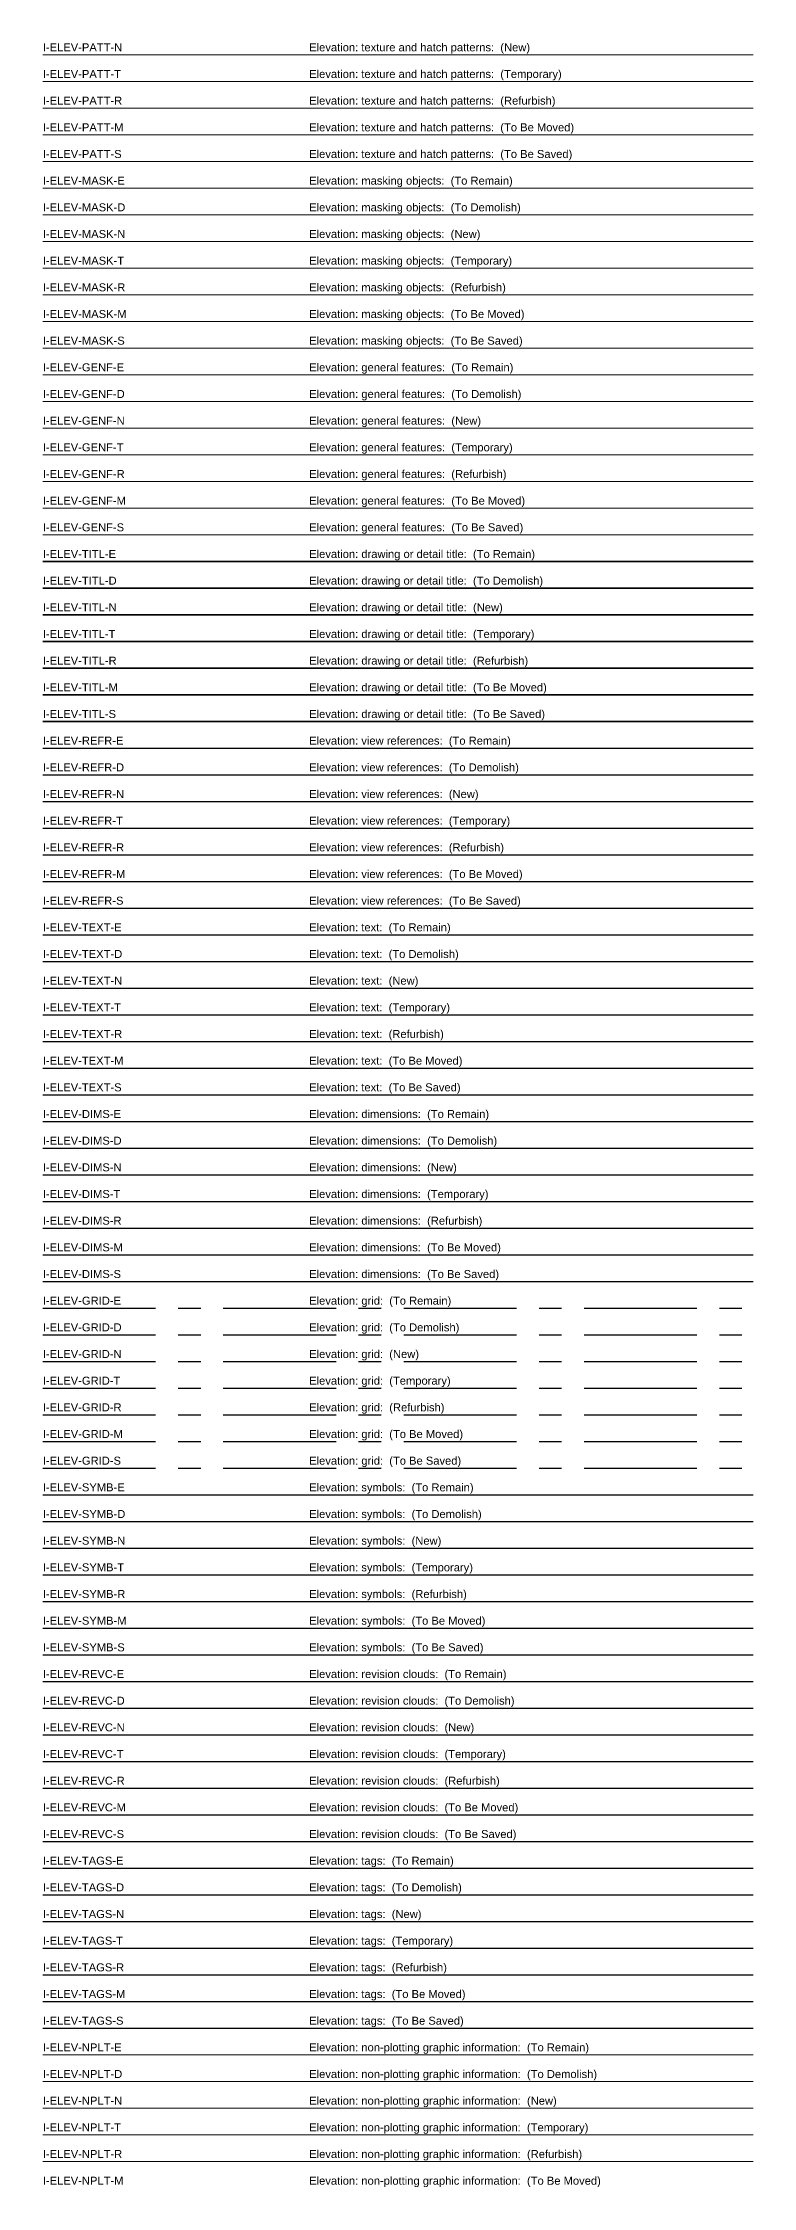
# Model space of a CAD drawing. Header units: millimetres. Extents: x 0 to 200, y -4838 to 3.
# Drawn here: x 0 to 200, y -1207 to -604 of the extents above; entities that cross this region are included whole.
import ezdxf

# ---------------------------------------------------------------- set-up
doc = ezdxf.new("R2010")
doc.units = ezdxf.units.MM
doc.linetypes.add('CENTER', pattern=[50.8, 31.75, -6.35, 6.35, -6.35])
for name, color, linetype, lineweight in [('I-ELEV-DIMS-D', 11, 'Continuous', 25), ('I-ELEV-DIMS-E', 201, 'Continuous', 25), ('I-ELEV-DIMS-M', 51, 'Continuous', 25), ('I-ELEV-DIMS-N', 171, 'Continuous', 25), ('I-ELEV-DIMS-R', 131, 'Continuous', 25), ('I-ELEV-DIMS-S', 101, 'Continuous', 25), ('I-ELEV-DIMS-T', 31, 'Continuous', 25), ('I-ELEV-GENF-D', 10, 'Continuous', 18), ('I-ELEV-GENF-E', 200, 'Continuous', 18), ('I-ELEV-GENF-M', 50, 'Continuous', 18), ('I-ELEV-GENF-N', 170, 'Continuous', 18), ('I-ELEV-GENF-R', 130, 'Continuous', 18), ('I-ELEV-GENF-S', 100, 'Continuous', 18), ('I-ELEV-GENF-T', 30, 'Continuous', 18), ('I-ELEV-GRID-D', 11, 'CENTER', 25), ('I-ELEV-GRID-E', 201, 'CENTER', 25), ('I-ELEV-GRID-M', 51, 'CENTER', 25), ('I-ELEV-GRID-N', 171, 'CENTER', 25), ('I-ELEV-GRID-R', 131, 'CENTER', 25), ('I-ELEV-GRID-S', 101, 'CENTER', 25), ('I-ELEV-GRID-T', 31, 'CENTER', 25), ('I-ELEV-MASK-D', 10, 'Continuous', 18), ('I-ELEV-MASK-E', 200, 'Continuous', 18), ('I-ELEV-MASK-M', 50, 'Continuous', 18), ('I-ELEV-MASK-N', 170, 'Continuous', 18), ('I-ELEV-MASK-R', 130, 'Continuous', 18), ('I-ELEV-MASK-S', 100, 'Continuous', 18), ('I-ELEV-MASK-T', 30, 'Continuous', 18), ('I-ELEV-PATT-M', 59, 'Continuous', 13), ('I-ELEV-PATT-N', 179, 'Continuous', 13), ('I-ELEV-PATT-R', 139, 'Continuous', 13), ('I-ELEV-PATT-S', 109, 'Continuous', 13), ('I-ELEV-PATT-T', 39, 'Continuous', 13), ('I-ELEV-REFR-D', 11, 'Continuous', 25), ('I-ELEV-REFR-E', 201, 'Continuous', 25), ('I-ELEV-REFR-M', 51, 'Continuous', 25), ('I-ELEV-REFR-N', 171, 'Continuous', 25), ('I-ELEV-REFR-R', 131, 'Continuous', 25), ('I-ELEV-REFR-S', 101, 'Continuous', 25), ('I-ELEV-REFR-T', 31, 'Continuous', 25), ('I-ELEV-REVC-D', 71, 'Continuous', 25), ('I-ELEV-REVC-E', 71, 'Continuous', 25), ('I-ELEV-REVC-M', 71, 'Continuous', 25), ('I-ELEV-REVC-N', 71, 'Continuous', 25), ('I-ELEV-REVC-R', 71, 'Continuous', 25), ('I-ELEV-REVC-S', 71, 'Continuous', 25), ('I-ELEV-REVC-T', 71, 'Continuous', 25), ('I-ELEV-SYMB-D', 11, 'Continuous', 25), ('I-ELEV-SYMB-E', 201, 'Continuous', 25), ('I-ELEV-SYMB-M', 51, 'Continuous', 25), ('I-ELEV-SYMB-N', 171, 'Continuous', 25), ('I-ELEV-SYMB-R', 131, 'Continuous', 25), ('I-ELEV-SYMB-S', 101, 'Continuous', 25), ('I-ELEV-SYMB-T', 31, 'Continuous', 25), ('I-ELEV-TAGS-D', 11, 'Continuous', 25), ('I-ELEV-TAGS-E', 201, 'Continuous', 25), ('I-ELEV-TAGS-M', 51, 'Continuous', 25), ('I-ELEV-TAGS-N', 171, 'Continuous', 25), ('I-ELEV-TAGS-R', 131, 'Continuous', 25), ('I-ELEV-TAGS-S', 101, 'Continuous', 25), ('I-ELEV-TAGS-T', 31, 'Continuous', 25), ('I-ELEV-TEXT-D', 11, 'Continuous', 25), ('I-ELEV-TEXT-E', 201, 'Continuous', 25), ('I-ELEV-TEXT-M', 51, 'Continuous', 25), ('I-ELEV-TEXT-N', 171, 'Continuous', 25), ('I-ELEV-TEXT-R', 131, 'Continuous', 25), ('I-ELEV-TEXT-S', 101, 'Continuous', 25), ('I-ELEV-TEXT-T', 31, 'Continuous', 25), ('I-ELEV-TITL-D', 13, 'Continuous', 35), ('I-ELEV-TITL-E', 203, 'Continuous', 35), ('I-ELEV-TITL-M', 53, 'Continuous', 35), ('I-ELEV-TITL-N', 173, 'Continuous', 35), ('I-ELEV-TITL-R', 133, 'Continuous', 35), ('I-ELEV-TITL-S', 103, 'Continuous', 35), ('I-ELEV-TITL-T', 33, 'Continuous', 35)]:
    doc.layers.add(name, color=color, linetype=linetype, lineweight=lineweight)
for name, color, linetype, lineweight, plot in [('I-ELEV-NPLT-D', 140, 'Continuous', 18, False), ('I-ELEV-NPLT-E', 140, 'Continuous', 18, False), ('I-ELEV-NPLT-M', 140, 'Continuous', 18, False), ('I-ELEV-NPLT-N', 140, 'Continuous', 18, False), ('I-ELEV-NPLT-R', 140, 'Continuous', 18, False), ('I-ELEV-NPLT-T', 140, 'Continuous', 18, False), ('I-PLAN-NPLT-S', 140, 'Continuous', 18, False)]:
    doc.layers.add(name, color=color, linetype=linetype, lineweight=lineweight, plot=plot)
doc.styles.get("Standard").update_dxf_attribs({"font": 'arial.ttf'})

# ---------------------------------------------------------------- blocks, each defined once
blk = doc.blocks.new('AecLayers_SingleLetter_Augmented_UpperPhasing_I_2D')
at = {"layer": 'I-ELEV-DIMS-D'}
blk.add_line((0, -915), (200, -915), dxfattribs=at)
at = {"layer": 'I-ELEV-DIMS-E'}
blk.add_line((0, -907.5), (200, -907.5), dxfattribs=at)
at = {"layer": 'I-ELEV-DIMS-M'}
blk.add_line((0, -945), (200, -945), dxfattribs=at)
at = {"layer": 'I-ELEV-DIMS-N'}
blk.add_line((0, -922.5), (200, -922.5), dxfattribs=at)
at = {"layer": 'I-ELEV-DIMS-R'}
blk.add_line((0, -937.5), (200, -937.5), dxfattribs=at)
at = {"layer": 'I-ELEV-DIMS-S'}
blk.add_line((0, -952.5), (200, -952.5), dxfattribs=at)
at = {"layer": 'I-ELEV-DIMS-T'}
blk.add_line((0, -930), (200, -930), dxfattribs=at)
at = {"layer": 'I-ELEV-GENF-D'}
blk.add_line((0, -705), (200, -705), dxfattribs=at)
at = {"layer": 'I-ELEV-GENF-E'}
blk.add_line((0, -697.5), (200, -697.5), dxfattribs=at)
at = {"layer": 'I-ELEV-GENF-M'}
blk.add_line((0, -735), (200, -735), dxfattribs=at)
at = {"layer": 'I-ELEV-GENF-N'}
blk.add_line((0, -712.5), (200, -712.5), dxfattribs=at)
at = {"layer": 'I-ELEV-GENF-R'}
blk.add_line((0, -727.5), (200, -727.5), dxfattribs=at)
at = {"layer": 'I-ELEV-GENF-S'}
blk.add_line((0, -742.5), (200, -742.5), dxfattribs=at)
at = {"layer": 'I-ELEV-GENF-T'}
blk.add_line((0, -720), (200, -720), dxfattribs=at)
at = {"layer": 'I-ELEV-GRID-D'}
blk.add_line((0, -967.5), (200, -967.5), dxfattribs=at)
at = {"layer": 'I-ELEV-GRID-E'}
blk.add_line((0, -960), (200, -960), dxfattribs=at)
at = {"layer": 'I-ELEV-GRID-M'}
blk.add_line((0, -997.5), (200, -997.5), dxfattribs=at)
at = {"layer": 'I-ELEV-GRID-N'}
blk.add_line((0, -975), (200, -975), dxfattribs=at)
at = {"layer": 'I-ELEV-GRID-R'}
blk.add_line((0, -990), (200, -990), dxfattribs=at)
at = {"layer": 'I-ELEV-GRID-S'}
blk.add_line((0, -1005), (200, -1005), dxfattribs=at)
at = {"layer": 'I-ELEV-GRID-T'}
blk.add_line((0, -982.5), (200, -982.5), dxfattribs=at)
at = {"layer": 'I-ELEV-MASK-D'}
blk.add_line((0, -652.5), (200, -652.5), dxfattribs=at)
at = {"layer": 'I-ELEV-MASK-E'}
blk.add_line((0, -645), (200, -645), dxfattribs=at)
at = {"layer": 'I-ELEV-MASK-M'}
blk.add_line((0, -682.5), (200, -682.5), dxfattribs=at)
at = {"layer": 'I-ELEV-MASK-N'}
blk.add_line((0, -660), (200, -660), dxfattribs=at)
at = {"layer": 'I-ELEV-MASK-R'}
blk.add_line((0, -675), (200, -675), dxfattribs=at)
at = {"layer": 'I-ELEV-MASK-S'}
blk.add_line((0, -690), (200, -690), dxfattribs=at)
at = {"layer": 'I-ELEV-MASK-T'}
blk.add_line((0, -667.5), (200, -667.5), dxfattribs=at)
at = {"layer": 'I-ELEV-NPLT-D'}
blk.add_line((0, -1177.5), (200, -1177.5), dxfattribs=at)
at = {"layer": 'I-ELEV-NPLT-E'}
blk.add_line((0, -1170), (200, -1170), dxfattribs=at)
at = {"layer": 'I-ELEV-NPLT-N'}
blk.add_line((0, -1185), (200, -1185), dxfattribs=at)
at = {"layer": 'I-ELEV-NPLT-R'}
blk.add_line((0, -1200), (200, -1200), dxfattribs=at)
at = {"layer": 'I-ELEV-NPLT-T'}
blk.add_line((0, -1192.5), (200, -1192.5), dxfattribs=at)
at = {"layer": 'I-ELEV-PATT-M'}
blk.add_line((0, -630), (200, -630), dxfattribs=at)
at = {"layer": 'I-ELEV-PATT-N'}
blk.add_line((0, -607.5), (200, -607.5), dxfattribs=at)
at = {"layer": 'I-ELEV-PATT-R'}
blk.add_line((0, -622.5), (200, -622.5), dxfattribs=at)
at = {"layer": 'I-ELEV-PATT-S'}
blk.add_line((0, -637.5), (200, -637.5), dxfattribs=at)
at = {"layer": 'I-ELEV-PATT-T'}
blk.add_line((0, -615), (200, -615), dxfattribs=at)
at = {"layer": 'I-ELEV-REFR-D'}
blk.add_line((0, -810), (200, -810), dxfattribs=at)
at = {"layer": 'I-ELEV-REFR-E'}
blk.add_line((0, -802.5), (200, -802.5), dxfattribs=at)
at = {"layer": 'I-ELEV-REFR-M'}
blk.add_line((0, -840), (200, -840), dxfattribs=at)
at = {"layer": 'I-ELEV-REFR-N'}
blk.add_line((0, -817.5), (200, -817.5), dxfattribs=at)
at = {"layer": 'I-ELEV-REFR-R'}
blk.add_line((0, -832.5), (200, -832.5), dxfattribs=at)
at = {"layer": 'I-ELEV-REFR-S'}
blk.add_line((0, -847.5), (200, -847.5), dxfattribs=at)
at = {"layer": 'I-ELEV-REFR-T'}
blk.add_line((0, -825), (200, -825), dxfattribs=at)
at = {"layer": 'I-ELEV-REVC-D'}
blk.add_line((0, -1072.5), (200, -1072.5), dxfattribs=at)
at = {"layer": 'I-ELEV-REVC-E'}
blk.add_line((0, -1065), (200, -1065), dxfattribs=at)
at = {"layer": 'I-ELEV-REVC-M'}
blk.add_line((0, -1102.5), (200, -1102.5), dxfattribs=at)
at = {"layer": 'I-ELEV-REVC-N'}
blk.add_line((0, -1080), (200, -1080), dxfattribs=at)
at = {"layer": 'I-ELEV-REVC-R'}
blk.add_line((0, -1095), (200, -1095), dxfattribs=at)
at = {"layer": 'I-ELEV-REVC-S'}
blk.add_line((0, -1110), (200, -1110), dxfattribs=at)
at = {"layer": 'I-ELEV-REVC-T'}
blk.add_line((0, -1087.5), (200, -1087.5), dxfattribs=at)
at = {"layer": 'I-ELEV-SYMB-D'}
blk.add_line((0, -1020), (200, -1020), dxfattribs=at)
at = {"layer": 'I-ELEV-SYMB-E'}
blk.add_line((0, -1012.5), (200, -1012.5), dxfattribs=at)
at = {"layer": 'I-ELEV-SYMB-M'}
blk.add_line((0, -1050), (200, -1050), dxfattribs=at)
at = {"layer": 'I-ELEV-SYMB-N'}
blk.add_line((0, -1027.5), (200, -1027.5), dxfattribs=at)
at = {"layer": 'I-ELEV-SYMB-R'}
blk.add_line((0, -1042.5), (200, -1042.5), dxfattribs=at)
at = {"layer": 'I-ELEV-SYMB-S'}
blk.add_line((0, -1057.5), (200, -1057.5), dxfattribs=at)
at = {"layer": 'I-ELEV-SYMB-T'}
blk.add_line((0, -1035), (200, -1035), dxfattribs=at)
at = {"layer": 'I-ELEV-TAGS-D'}
blk.add_line((0, -1125), (200, -1125), dxfattribs=at)
at = {"layer": 'I-ELEV-TAGS-E'}
blk.add_line((0, -1117.5), (200, -1117.5), dxfattribs=at)
at = {"layer": 'I-ELEV-TAGS-M'}
blk.add_line((0, -1155), (200, -1155), dxfattribs=at)
at = {"layer": 'I-ELEV-TAGS-N'}
blk.add_line((0, -1132.5), (200, -1132.5), dxfattribs=at)
at = {"layer": 'I-ELEV-TAGS-R'}
blk.add_line((0, -1147.5), (200, -1147.5), dxfattribs=at)
at = {"layer": 'I-ELEV-TAGS-S'}
blk.add_line((0, -1162.5), (200, -1162.5), dxfattribs=at)
at = {"layer": 'I-ELEV-TAGS-T'}
blk.add_line((0, -1140), (200, -1140), dxfattribs=at)
at = {"layer": 'I-ELEV-TEXT-D'}
blk.add_line((0, -862.5), (200, -862.5), dxfattribs=at)
at = {"layer": 'I-ELEV-TEXT-E'}
blk.add_line((0, -855), (200, -855), dxfattribs=at)
at = {"layer": 'I-ELEV-TEXT-M'}
blk.add_line((0, -892.5), (200, -892.5), dxfattribs=at)
at = {"layer": 'I-ELEV-TEXT-N'}
blk.add_line((0, -870), (200, -870), dxfattribs=at)
at = {"layer": 'I-ELEV-TEXT-R'}
blk.add_line((0, -885), (200, -885), dxfattribs=at)
at = {"layer": 'I-ELEV-TEXT-S'}
blk.add_line((0, -900), (200, -900), dxfattribs=at)
at = {"layer": 'I-ELEV-TEXT-T'}
blk.add_line((0, -877.5), (200, -877.5), dxfattribs=at)
at = {"layer": 'I-ELEV-TITL-D'}
blk.add_line((0, -757.5), (200, -757.5), dxfattribs=at)
at = {"layer": 'I-ELEV-TITL-E'}
blk.add_line((0, -750), (200, -750), dxfattribs=at)
at = {"layer": 'I-ELEV-TITL-M'}
blk.add_line((0, -787.5), (200, -787.5), dxfattribs=at)
at = {"layer": 'I-ELEV-TITL-N'}
blk.add_line((0, -765), (200, -765), dxfattribs=at)
at = {"layer": 'I-ELEV-TITL-R'}
blk.add_line((0, -780), (200, -780), dxfattribs=at)
at = {"layer": 'I-ELEV-TITL-S'}
blk.add_line((0, -795), (200, -795), dxfattribs=at)
at = {"layer": 'I-ELEV-TITL-T'}
blk.add_line((0, -772.5), (200, -772.5), dxfattribs=at)
at = {"layer": 'I-ELEV-DIMS-D'}
for s, p in [('I-ELEV-DIMS-D', (0, -914)), ('Elevation: dimensions:  (To Demolish)', (75, -914))]:
    blk.add_text(s, height=2.25, dxfattribs=at).set_placement(p)
at = {"layer": 'I-ELEV-DIMS-E'}
for s, p in [('I-ELEV-DIMS-E', (0, -906.5)), ('Elevation: dimensions:  (To Remain)', (75, -906.5))]:
    blk.add_text(s, height=2.25, dxfattribs=at).set_placement(p)
at = {"layer": 'I-ELEV-DIMS-M'}
for s, p in [('I-ELEV-DIMS-M', (0, -944)), ('Elevation: dimensions:  (To Be Moved)', (75, -944))]:
    blk.add_text(s, height=2.25, dxfattribs=at).set_placement(p)
at = {"layer": 'I-ELEV-DIMS-N'}
for s, p in [('I-ELEV-DIMS-N', (0, -921.5)), ('Elevation: dimensions:  (New)', (75, -921.5))]:
    blk.add_text(s, height=2.25, dxfattribs=at).set_placement(p)
at = {"layer": 'I-ELEV-DIMS-R'}
for s, p in [('I-ELEV-DIMS-R', (0, -936.5)), ('Elevation: dimensions:  (Refurbish)', (75, -936.5))]:
    blk.add_text(s, height=2.25, dxfattribs=at).set_placement(p)
at = {"layer": 'I-ELEV-DIMS-S'}
for s, p in [('I-ELEV-DIMS-S', (0, -951.5)), ('Elevation: dimensions:  (To Be Saved)', (75, -951.5))]:
    blk.add_text(s, height=2.25, dxfattribs=at).set_placement(p)
at = {"layer": 'I-ELEV-DIMS-T'}
for s, p in [('I-ELEV-DIMS-T', (0, -929)), ('Elevation: dimensions:  (Temporary)', (75, -929))]:
    blk.add_text(s, height=2.25, dxfattribs=at).set_placement(p)
at = {"layer": 'I-ELEV-GENF-D'}
for s, p in [('I-ELEV-GENF-D', (0, -704)), ('Elevation: general features:  (To Demolish)', (75, -704))]:
    blk.add_text(s, height=2.25, dxfattribs=at).set_placement(p)
at = {"layer": 'I-ELEV-GENF-E'}
for s, p in [('I-ELEV-GENF-E', (0, -696.5)), ('Elevation: general features:  (To Remain)', (75, -696.5))]:
    blk.add_text(s, height=2.25, dxfattribs=at).set_placement(p)
at = {"layer": 'I-ELEV-GENF-M'}
for s, p in [('I-ELEV-GENF-M', (0, -734)), ('Elevation: general features:  (To Be Moved)', (75, -734))]:
    blk.add_text(s, height=2.25, dxfattribs=at).set_placement(p)
at = {"layer": 'I-ELEV-GENF-N'}
for s, p in [('I-ELEV-GENF-N', (0, -711.5)), ('Elevation: general features:  (New)', (75, -711.5))]:
    blk.add_text(s, height=2.25, dxfattribs=at).set_placement(p)
at = {"layer": 'I-ELEV-GENF-R'}
for s, p in [('I-ELEV-GENF-R', (0, -726.5)), ('Elevation: general features:  (Refurbish)', (75, -726.5))]:
    blk.add_text(s, height=2.25, dxfattribs=at).set_placement(p)
at = {"layer": 'I-ELEV-GENF-S'}
for s, p in [('I-ELEV-GENF-S', (0, -741.5)), ('Elevation: general features:  (To Be Saved)', (75, -741.5))]:
    blk.add_text(s, height=2.25, dxfattribs=at).set_placement(p)
at = {"layer": 'I-ELEV-GENF-T'}
for s, p in [('I-ELEV-GENF-T', (0, -719)), ('Elevation: general features:  (Temporary)', (75, -719))]:
    blk.add_text(s, height=2.25, dxfattribs=at).set_placement(p)
at = {"layer": 'I-ELEV-GRID-D'}
for s, p in [('I-ELEV-GRID-D', (0, -966.5)), ('Elevation: grid:  (To Demolish)', (75, -966.5))]:
    blk.add_text(s, height=2.25, dxfattribs=at).set_placement(p)
at = {"layer": 'I-ELEV-GRID-E'}
for s, p in [('I-ELEV-GRID-E', (0, -959)), ('Elevation: grid:  (To Remain)', (75, -959))]:
    blk.add_text(s, height=2.25, dxfattribs=at).set_placement(p)
at = {"layer": 'I-ELEV-GRID-M'}
for s, p in [('I-ELEV-GRID-M', (0, -996.5)), ('Elevation: grid:  (To Be Moved)', (75, -996.5))]:
    blk.add_text(s, height=2.25, dxfattribs=at).set_placement(p)
at = {"layer": 'I-ELEV-GRID-N'}
for s, p in [('I-ELEV-GRID-N', (0, -974)), ('Elevation: grid:  (New)', (75, -974))]:
    blk.add_text(s, height=2.25, dxfattribs=at).set_placement(p)
at = {"layer": 'I-ELEV-GRID-R'}
for s, p in [('I-ELEV-GRID-R', (0, -989)), ('Elevation: grid:  (Refurbish)', (75, -989))]:
    blk.add_text(s, height=2.25, dxfattribs=at).set_placement(p)
at = {"layer": 'I-ELEV-GRID-S'}
for s, p in [('I-ELEV-GRID-S', (0, -1004)), ('Elevation: grid:  (To Be Saved)', (75, -1004))]:
    blk.add_text(s, height=2.25, dxfattribs=at).set_placement(p)
at = {"layer": 'I-ELEV-GRID-T'}
for s, p in [('I-ELEV-GRID-T', (0, -981.5)), ('Elevation: grid:  (Temporary)', (75, -981.5))]:
    blk.add_text(s, height=2.25, dxfattribs=at).set_placement(p)
at = {"layer": 'I-ELEV-MASK-D'}
for s, p in [('I-ELEV-MASK-D', (0, -651.5)), ('Elevation: masking objects:  (To Demolish)', (75, -651.5))]:
    blk.add_text(s, height=2.25, dxfattribs=at).set_placement(p)
at = {"layer": 'I-ELEV-MASK-E'}
for s, p in [('I-ELEV-MASK-E', (0, -644)), ('Elevation: masking objects:  (To Remain)', (75, -644))]:
    blk.add_text(s, height=2.25, dxfattribs=at).set_placement(p)
at = {"layer": 'I-ELEV-MASK-M'}
for s, p in [('I-ELEV-MASK-M', (0, -681.5)), ('Elevation: masking objects:  (To Be Moved)', (75, -681.5))]:
    blk.add_text(s, height=2.25, dxfattribs=at).set_placement(p)
at = {"layer": 'I-ELEV-MASK-N'}
for s, p in [('I-ELEV-MASK-N', (0, -659)), ('Elevation: masking objects:  (New)', (75, -659))]:
    blk.add_text(s, height=2.25, dxfattribs=at).set_placement(p)
at = {"layer": 'I-ELEV-MASK-R'}
for s, p in [('I-ELEV-MASK-R', (0, -674)), ('Elevation: masking objects:  (Refurbish)', (75, -674))]:
    blk.add_text(s, height=2.25, dxfattribs=at).set_placement(p)
at = {"layer": 'I-ELEV-MASK-S'}
for s, p in [('I-ELEV-MASK-S', (0, -689)), ('Elevation: masking objects:  (To Be Saved)', (75, -689))]:
    blk.add_text(s, height=2.25, dxfattribs=at).set_placement(p)
at = {"layer": 'I-ELEV-MASK-T'}
for s, p in [('I-ELEV-MASK-T', (0, -666.5)), ('Elevation: masking objects:  (Temporary)', (75, -666.5))]:
    blk.add_text(s, height=2.25, dxfattribs=at).set_placement(p)
at = {"layer": 'I-ELEV-NPLT-D'}
for s, p in [('I-ELEV-NPLT-D', (0, -1176.5)), ('Elevation: non-plotting graphic information:  (To Demolish)', (75, -1176.5))]:
    blk.add_text(s, height=2.25, dxfattribs=at).set_placement(p)
at = {"layer": 'I-ELEV-NPLT-E'}
for s, p in [('I-ELEV-NPLT-E', (0, -1169)), ('Elevation: non-plotting graphic information:  (To Remain)', (75, -1169))]:
    blk.add_text(s, height=2.25, dxfattribs=at).set_placement(p)
at = {"layer": 'I-ELEV-NPLT-M'}
for s, p in [('I-ELEV-NPLT-M', (0, -1206.5)), ('Elevation: non-plotting graphic information:  (To Be Moved)', (75, -1206.5))]:
    blk.add_text(s, height=2.25, dxfattribs=at).set_placement(p)
at = {"layer": 'I-ELEV-NPLT-N'}
for s, p in [('I-ELEV-NPLT-N', (0, -1184)), ('Elevation: non-plotting graphic information:  (New)', (75, -1184))]:
    blk.add_text(s, height=2.25, dxfattribs=at).set_placement(p)
at = {"layer": 'I-ELEV-NPLT-R'}
for s, p in [('I-ELEV-NPLT-R', (0, -1199)), ('Elevation: non-plotting graphic information:  (Refurbish)', (75, -1199))]:
    blk.add_text(s, height=2.25, dxfattribs=at).set_placement(p)
at = {"layer": 'I-ELEV-NPLT-T'}
for s, p in [('I-ELEV-NPLT-T', (0, -1191.5)), ('Elevation: non-plotting graphic information:  (Temporary)', (75, -1191.5))]:
    blk.add_text(s, height=2.25, dxfattribs=at).set_placement(p)
at = {"layer": 'I-ELEV-PATT-M'}
for s, p in [('I-ELEV-PATT-M', (0, -629)), ('Elevation: texture and hatch patterns:  (To Be Moved)', (75, -629))]:
    blk.add_text(s, height=2.25, dxfattribs=at).set_placement(p)
at = {"layer": 'I-ELEV-PATT-N'}
for s, p in [('I-ELEV-PATT-N', (0, -606.5)), ('Elevation: texture and hatch patterns:  (New)', (75, -606.5))]:
    blk.add_text(s, height=2.25, dxfattribs=at).set_placement(p)
at = {"layer": 'I-ELEV-PATT-R'}
for s, p in [('I-ELEV-PATT-R', (0, -621.5)), ('Elevation: texture and hatch patterns:  (Refurbish)', (75, -621.5))]:
    blk.add_text(s, height=2.25, dxfattribs=at).set_placement(p)
at = {"layer": 'I-ELEV-PATT-S'}
for s, p in [('I-ELEV-PATT-S', (0, -636.5)), ('Elevation: texture and hatch patterns:  (To Be Saved)', (75, -636.5))]:
    blk.add_text(s, height=2.25, dxfattribs=at).set_placement(p)
at = {"layer": 'I-ELEV-PATT-T'}
for s, p in [('I-ELEV-PATT-T', (0, -614)), ('Elevation: texture and hatch patterns:  (Temporary)', (75, -614))]:
    blk.add_text(s, height=2.25, dxfattribs=at).set_placement(p)
at = {"layer": 'I-ELEV-REFR-D'}
for s, p in [('I-ELEV-REFR-D', (0, -809)), ('Elevation: view references:  (To Demolish)', (75, -809))]:
    blk.add_text(s, height=2.25, dxfattribs=at).set_placement(p)
at = {"layer": 'I-ELEV-REFR-E'}
for s, p in [('I-ELEV-REFR-E', (0, -801.5)), ('Elevation: view references:  (To Remain)', (75, -801.5))]:
    blk.add_text(s, height=2.25, dxfattribs=at).set_placement(p)
at = {"layer": 'I-ELEV-REFR-M'}
for s, p in [('I-ELEV-REFR-M', (0, -839)), ('Elevation: view references:  (To Be Moved)', (75, -839))]:
    blk.add_text(s, height=2.25, dxfattribs=at).set_placement(p)
at = {"layer": 'I-ELEV-REFR-N'}
for s, p in [('I-ELEV-REFR-N', (0, -816.5)), ('Elevation: view references:  (New)', (75, -816.5))]:
    blk.add_text(s, height=2.25, dxfattribs=at).set_placement(p)
at = {"layer": 'I-ELEV-REFR-R'}
for s, p in [('I-ELEV-REFR-R', (0, -831.5)), ('Elevation: view references:  (Refurbish)', (75, -831.5))]:
    blk.add_text(s, height=2.25, dxfattribs=at).set_placement(p)
at = {"layer": 'I-ELEV-REFR-S'}
for s, p in [('I-ELEV-REFR-S', (0, -846.5)), ('Elevation: view references:  (To Be Saved)', (75, -846.5))]:
    blk.add_text(s, height=2.25, dxfattribs=at).set_placement(p)
at = {"layer": 'I-ELEV-REFR-T'}
for s, p in [('I-ELEV-REFR-T', (0, -824)), ('Elevation: view references:  (Temporary)', (75, -824))]:
    blk.add_text(s, height=2.25, dxfattribs=at).set_placement(p)
at = {"layer": 'I-ELEV-REVC-D'}
for s, p in [('I-ELEV-REVC-D', (0, -1071.5)), ('Elevation: revision clouds:  (To Demolish)', (75, -1071.5))]:
    blk.add_text(s, height=2.25, dxfattribs=at).set_placement(p)
at = {"layer": 'I-ELEV-REVC-E'}
for s, p in [('I-ELEV-REVC-E', (0, -1064)), ('Elevation: revision clouds:  (To Remain)', (75, -1064))]:
    blk.add_text(s, height=2.25, dxfattribs=at).set_placement(p)
at = {"layer": 'I-ELEV-REVC-M'}
for s, p in [('I-ELEV-REVC-M', (0, -1101.5)), ('Elevation: revision clouds:  (To Be Moved)', (75, -1101.5))]:
    blk.add_text(s, height=2.25, dxfattribs=at).set_placement(p)
at = {"layer": 'I-ELEV-REVC-N'}
for s, p in [('I-ELEV-REVC-N', (0, -1079)), ('Elevation: revision clouds:  (New)', (75, -1079))]:
    blk.add_text(s, height=2.25, dxfattribs=at).set_placement(p)
at = {"layer": 'I-ELEV-REVC-R'}
for s, p in [('I-ELEV-REVC-R', (0, -1094)), ('Elevation: revision clouds:  (Refurbish)', (75, -1094))]:
    blk.add_text(s, height=2.25, dxfattribs=at).set_placement(p)
at = {"layer": 'I-ELEV-REVC-S'}
for s, p in [('I-ELEV-REVC-S', (0, -1109)), ('Elevation: revision clouds:  (To Be Saved)', (75, -1109))]:
    blk.add_text(s, height=2.25, dxfattribs=at).set_placement(p)
at = {"layer": 'I-ELEV-REVC-T'}
for s, p in [('I-ELEV-REVC-T', (0, -1086.5)), ('Elevation: revision clouds:  (Temporary)', (75, -1086.5))]:
    blk.add_text(s, height=2.25, dxfattribs=at).set_placement(p)
at = {"layer": 'I-ELEV-SYMB-D'}
for s, p in [('I-ELEV-SYMB-D', (0, -1019)), ('Elevation: symbols:  (To Demolish)', (75, -1019))]:
    blk.add_text(s, height=2.25, dxfattribs=at).set_placement(p)
at = {"layer": 'I-ELEV-SYMB-E'}
for s, p in [('I-ELEV-SYMB-E', (0, -1011.5)), ('Elevation: symbols:  (To Remain)', (75, -1011.5))]:
    blk.add_text(s, height=2.25, dxfattribs=at).set_placement(p)
at = {"layer": 'I-ELEV-SYMB-M'}
for s, p in [('I-ELEV-SYMB-M', (0, -1049)), ('Elevation: symbols:  (To Be Moved)', (75, -1049))]:
    blk.add_text(s, height=2.25, dxfattribs=at).set_placement(p)
at = {"layer": 'I-ELEV-SYMB-N'}
for s, p in [('I-ELEV-SYMB-N', (0, -1026.5)), ('Elevation: symbols:  (New)', (75, -1026.5))]:
    blk.add_text(s, height=2.25, dxfattribs=at).set_placement(p)
at = {"layer": 'I-ELEV-SYMB-R'}
for s, p in [('I-ELEV-SYMB-R', (0, -1041.5)), ('Elevation: symbols:  (Refurbish)', (75, -1041.5))]:
    blk.add_text(s, height=2.25, dxfattribs=at).set_placement(p)
at = {"layer": 'I-ELEV-SYMB-S'}
for s, p in [('I-ELEV-SYMB-S', (0, -1056.5)), ('Elevation: symbols:  (To Be Saved)', (75, -1056.5))]:
    blk.add_text(s, height=2.25, dxfattribs=at).set_placement(p)
at = {"layer": 'I-ELEV-SYMB-T'}
for s, p in [('I-ELEV-SYMB-T', (0, -1034)), ('Elevation: symbols:  (Temporary)', (75, -1034))]:
    blk.add_text(s, height=2.25, dxfattribs=at).set_placement(p)
at = {"layer": 'I-ELEV-TAGS-D'}
for s, p in [('Elevation: tags:  (To Demolish)', (75, -1124)), ('I-ELEV-TAGS-D', (0, -1124))]:
    blk.add_text(s, height=2.25, dxfattribs=at).set_placement(p)
at = {"layer": 'I-ELEV-TAGS-E'}
for s, p in [('I-ELEV-TAGS-E', (0, -1116.5)), ('Elevation: tags:  (To Remain)', (75, -1116.5))]:
    blk.add_text(s, height=2.25, dxfattribs=at).set_placement(p)
at = {"layer": 'I-ELEV-TAGS-M'}
for s, p in [('I-ELEV-TAGS-M', (0, -1154)), ('Elevation: tags:  (To Be Moved)', (75, -1154))]:
    blk.add_text(s, height=2.25, dxfattribs=at).set_placement(p)
at = {"layer": 'I-ELEV-TAGS-N'}
for s, p in [('I-ELEV-TAGS-N', (0, -1131.5)), ('Elevation: tags:  (New)', (75, -1131.5))]:
    blk.add_text(s, height=2.25, dxfattribs=at).set_placement(p)
at = {"layer": 'I-ELEV-TAGS-R'}
for s, p in [('I-ELEV-TAGS-R', (0, -1146.5)), ('Elevation: tags:  (Refurbish)', (75, -1146.5))]:
    blk.add_text(s, height=2.25, dxfattribs=at).set_placement(p)
at = {"layer": 'I-ELEV-TAGS-S'}
for s, p in [('I-ELEV-TAGS-S', (0, -1161.5)), ('Elevation: tags:  (To Be Saved)', (75, -1161.5))]:
    blk.add_text(s, height=2.25, dxfattribs=at).set_placement(p)
at = {"layer": 'I-ELEV-TAGS-T'}
for s, p in [('I-ELEV-TAGS-T', (0, -1139)), ('Elevation: tags:  (Temporary)', (75, -1139))]:
    blk.add_text(s, height=2.25, dxfattribs=at).set_placement(p)
at = {"layer": 'I-ELEV-TEXT-D'}
for s, p in [('I-ELEV-TEXT-D', (0, -861.5)), ('Elevation: text:  (To Demolish)', (75, -861.5))]:
    blk.add_text(s, height=2.25, dxfattribs=at).set_placement(p)
at = {"layer": 'I-ELEV-TEXT-E'}
for s, p in [('I-ELEV-TEXT-E', (0, -854)), ('Elevation: text:  (To Remain)', (75, -854))]:
    blk.add_text(s, height=2.25, dxfattribs=at).set_placement(p)
at = {"layer": 'I-ELEV-TEXT-M'}
for s, p in [('I-ELEV-TEXT-M', (0, -891.5)), ('Elevation: text:  (To Be Moved)', (75, -891.5))]:
    blk.add_text(s, height=2.25, dxfattribs=at).set_placement(p)
at = {"layer": 'I-ELEV-TEXT-N'}
for s, p in [('I-ELEV-TEXT-N', (0, -869)), ('Elevation: text:  (New)', (75, -869))]:
    blk.add_text(s, height=2.25, dxfattribs=at).set_placement(p)
at = {"layer": 'I-ELEV-TEXT-R'}
for s, p in [('I-ELEV-TEXT-R', (0, -884)), ('Elevation: text:  (Refurbish)', (75, -884))]:
    blk.add_text(s, height=2.25, dxfattribs=at).set_placement(p)
at = {"layer": 'I-ELEV-TEXT-S'}
for s, p in [('I-ELEV-TEXT-S', (0, -899)), ('Elevation: text:  (To Be Saved)', (75, -899))]:
    blk.add_text(s, height=2.25, dxfattribs=at).set_placement(p)
at = {"layer": 'I-ELEV-TEXT-T'}
for s, p in [('I-ELEV-TEXT-T', (0, -876.5)), ('Elevation: text:  (Temporary)', (75, -876.5))]:
    blk.add_text(s, height=2.25, dxfattribs=at).set_placement(p)
at = {"layer": 'I-ELEV-TITL-D'}
for s, p in [('I-ELEV-TITL-D', (0, -756.5)), ('Elevation: drawing or detail title:  (To Demolish)', (75, -756.5))]:
    blk.add_text(s, height=2.25, dxfattribs=at).set_placement(p)
at = {"layer": 'I-ELEV-TITL-E'}
for s, p in [('I-ELEV-TITL-E', (0, -749)), ('Elevation: drawing or detail title:  (To Remain)', (75, -749))]:
    blk.add_text(s, height=2.25, dxfattribs=at).set_placement(p)
at = {"layer": 'I-ELEV-TITL-M'}
for s, p in [('I-ELEV-TITL-M', (0, -786.5)), ('Elevation: drawing or detail title:  (To Be Moved)', (75, -786.5))]:
    blk.add_text(s, height=2.25, dxfattribs=at).set_placement(p)
at = {"layer": 'I-ELEV-TITL-N'}
for s, p in [('I-ELEV-TITL-N', (0, -764)), ('Elevation: drawing or detail title:  (New)', (75, -764))]:
    blk.add_text(s, height=2.25, dxfattribs=at).set_placement(p)
at = {"layer": 'I-ELEV-TITL-R'}
for s, p in [('I-ELEV-TITL-R', (0, -779)), ('Elevation: drawing or detail title:  (Refurbish)', (75, -779))]:
    blk.add_text(s, height=2.25, dxfattribs=at).set_placement(p)
at = {"layer": 'I-ELEV-TITL-S'}
for s, p in [('I-ELEV-TITL-S', (0, -794)), ('Elevation: drawing or detail title:  (To Be Saved)', (75, -794))]:
    blk.add_text(s, height=2.25, dxfattribs=at).set_placement(p)
at = {"layer": 'I-ELEV-TITL-T'}
for s, p in [('I-ELEV-TITL-T', (0, -771.5)), ('Elevation: drawing or detail title:  (Temporary)', (75, -771.5))]:
    blk.add_text(s, height=2.25, dxfattribs=at).set_placement(p)

msp = doc.modelspace()

# ---------------------------------------------------------------- block references
at = {"layer": 'I-PLAN-NPLT-S'}
msp.add_blockref('AecLayers_SingleLetter_Augmented_UpperPhasing_I_2D', (0, 0), dxfattribs=at)

doc.saveas('drawing.dxf')
